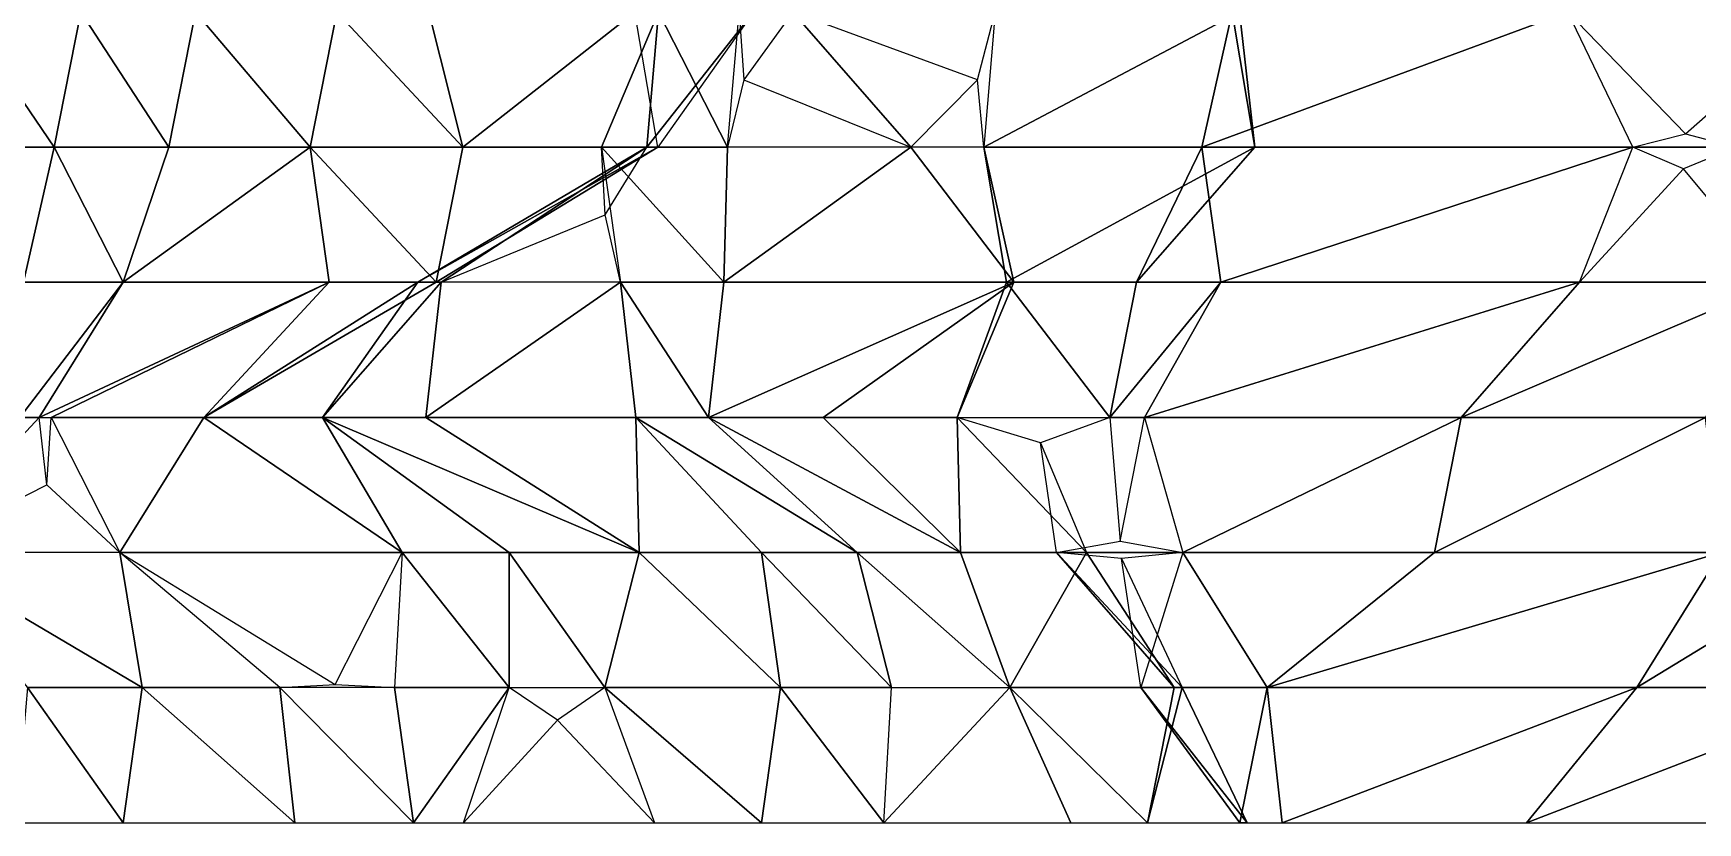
# Model space of a CAD drawing. Header units: metres. Extents: x -317 to 276, y -240 to 234.
# Drawn here: x -267.5 to -193.6, y -240 to -204.9 of the extents above; entities that cross this region are included whole.
import ezdxf

# ---------------------------------------------------------------- set-up
doc = ezdxf.new("R2010")
doc.units = ezdxf.units.M

msp = doc.modelspace()

# ---------------------------------------------------------------- linework, layer by layer
for points in [[(-270.6601, -204, -387.951), (-266.57907, -210, -392.9957), (-265.3946, -204, -390.82755), (-265.3945, -203.9999, -390.82745)], [(-270.6601, -204, -387.951), (-269.98328, -210, -386.71207), (-266.57907, -210, -392.9957), (-266.57898, -209.9999, -392.9956)], [(-265.3946, -204, -390.82755), (-266.57907, -210, -392.9957), (-261.4828, -210, -396.18198), (-261.4827, -209.9999, -396.1819)], [(-265.3946, -204, -390.82755), (-261.4828, -210, -396.18198), (-260.2983, -204, -394.01385), (-260.29822, -203.9999, -394.01376)], [(-260.2983, -204, -394.01385), (-261.4828, -210, -396.18198), (-255.20203, -210, -397.20013), (-255.20192, -209.9999, -397.20004)], [(-260.2983, -204, -394.01385), (-255.20203, -210, -397.20013), (-254.01756, -204, -395.03198), (-254.01746, -203.9999, -395.0319)], [(-254.01756, -204, -395.03198), (-255.20203, -210, -397.20013), (-248.41365, -210, -397.28906), (-248.41354, -209.9999, -397.28897)], [(-254.01756, -204, -395.03198), (-248.41365, -210, -397.28906), (-249.93652, -204, -400.0767), (-249.93642, -203.9999, -400.0766)], [(-248.41365, -210, -397.28906), (-240.77924, -204, -395.82935), (-249.93652, -204, -400.0767), (-249.93642, -203.9999, -400.0766)], [(-248.41365, -210, -397.28906), (-239.76398, -210, -393.97092), (-240.77924, -204, -395.82935), (-240.77913, -203.9999, -395.82925)], [(-240.25159, -210, -407.37848), (-242.26208, -210, -423.57364), (-239.72394, -204, -418.9276), (-239.72383, -203.9999, -418.92752)], [(-239.72394, -204, -418.9276), (-242.26208, -210, -423.57364), (-236.65817, -210, -425.83072), (-236.65807, -209.9999, -425.83063)], [(-240.25159, -210, -407.37848), (-239.72394, -204, -418.9276), (-235.51373, -204, -398.70587), (-235.51363, -203.9999, -398.70578)], [(-235.51373, -204, -398.70587), (-239.76398, -210, -393.97092), (-240.25159, -210, -407.37848), (-240.25148, -209.9999, -407.3784)], [(-239.72394, -204, -418.9276), (-236.65817, -210, -425.83072), (-236.15054, -204, -424.9015), (-236.15044, -203.9999, -424.9014)], [(-236.15054, -204, -424.9015), (-235.93976, -207, -425.61993), (-236.65817, -210, -425.83072), (-236.65807, -209.9999, -425.83063)], [(-228.51611, -210, -423.44177), (-233.7616, -204, -433.04355), (-235.93976, -207, -425.61993), (-235.93965, -206.9999, -425.61984)], [(-228.51611, -210, -423.44177), (-225.56657, -207, -429.45337), (-233.7616, -204, -433.04355), (-233.76149, -203.9999, -433.04346)], [(-224.7735, -204, -429.10593), (-225.28113, -210, -430.03516), (-225.56657, -207, -429.45337), (-225.56647, -206.9999, -429.45328)], [(-225.28113, -210, -430.03516), (-213.24728, -210, -420.52228), (-213.9241, -204, -421.76123), (-213.924, -203.9999, -421.76114)], [(-225.28113, -210, -430.03516), (-213.9241, -204, -421.76123), (-224.7735, -204, -429.10593), (-224.77339, -203.9999, -429.10583)], [(-213.24728, -210, -420.52228), (-215.59619, -210, -437.3369), (-214.24252, -204, -434.85904), (-214.24242, -203.9999, -434.85895)], [(-215.59619, -210, -437.3369), (-196.45555, -210, -414.81522), (-199.3321, -204, -420.0807), (-199.332, -203.9999, -420.0806)], [(-215.59619, -210, -437.3369), (-199.3321, -204, -420.0807), (-214.24252, -204, -434.85904), (-214.24242, -203.9999, -434.85895)], [(-213.24728, -210, -420.52228), (-214.24252, -204, -434.85904), (-213.9241, -204, -421.76123), (-213.924, -203.9999, -421.76114)], [(-199.3321, -204, -420.0807), (-194.11046, -209.4, -416.78003), (-187.97508, -204, -411.8068), (-187.97498, -203.9999, -411.8067)], [(-194.11046, -209.4, -416.78003), (-191.8669, -210, -418.9307), (-196.45555, -210, -414.81522), (-196.45544, -209.9999, -414.81512)], [(-269.98328, -210, -386.71207), (-267.93274, -216, -395.47357), (-266.57907, -210, -392.9957), (-266.57898, -209.9999, -392.9956)], [(-266.57907, -210, -392.9957), (-267.93274, -216, -395.47357), (-263.51328, -216, -399.8988), (-263.51318, -215.9999, -399.8987)], [(-266.57907, -210, -392.9957), (-263.51328, -216, -399.8988), (-261.4828, -210, -396.18198), (-261.4827, -209.9999, -396.1819)], [(-263.51328, -216, -399.8988), (-254.35599, -216, -395.65146), (-255.20203, -210, -397.20013), (-255.20192, -209.9999, -397.20004)], [(-263.51328, -216, -399.8988), (-255.20203, -210, -397.20013), (-261.4828, -210, -396.18198), (-261.4827, -209.9999, -396.1819)], [(-255.20203, -210, -397.20013), (-249.59811, -216, -399.4572), (-248.41365, -210, -397.28906), (-248.41354, -209.9999, -397.28897)], [(-255.20203, -210, -397.20013), (-254.35599, -216, -395.65146), (-249.59811, -216, -399.4572), (-249.598, -215.9999, -399.45712)], [(-249.59811, -216, -399.4572), (-250.42415, -216, -413.48422), (-239.76398, -210, -393.97092), (-239.76387, -209.9999, -393.97083)], [(-250.42415, -216, -413.48422), (-249.38889, -216, -424.10416), (-240.25159, -210, -407.37848), (-240.25148, -209.9999, -407.3784)], [(-250.42415, -216, -413.48422), (-240.25159, -210, -407.37848), (-239.76398, -210, -393.97092), (-239.76387, -209.9999, -393.97083)], [(-249.59811, -216, -399.4572), (-239.76398, -210, -393.97092), (-248.41365, -210, -397.28906), (-248.41354, -209.9999, -397.28897)], [(-240.25159, -210, -407.37848), (-249.38889, -216, -424.10416), (-242.0917, -213, -422.20117), (-242.0916, -212.9999, -422.20108)], [(-241.41603, -216, -422.02496), (-242.0917, -213, -422.20117), (-242.26208, -210, -423.57364), (-242.26198, -209.9999, -423.57355)], [(-242.26208, -210, -423.57364), (-236.82738, -216, -426.14044), (-236.65817, -210, -425.83072), (-236.65807, -209.9999, -425.83063)], [(-242.26208, -210, -423.57364), (-241.41603, -216, -422.02496), (-236.82738, -216, -426.14044), (-236.82727, -215.9999, -426.14035)], [(-236.82738, -216, -426.14044), (-223.94748, -216, -415.07892), (-228.51611, -210, -423.44177), (-228.516, -209.9999, -423.44168)], [(-236.82738, -216, -426.14044), (-228.51611, -210, -423.44177), (-236.65817, -210, -425.83072), (-236.65807, -209.9999, -425.83063)], [(-223.94748, -216, -415.07892), (-225.28113, -210, -430.03516), (-228.51611, -210, -423.44177), (-228.516, -209.9999, -423.44168)], [(-223.94748, -216, -415.07892), (-224.26587, -216, -428.17673), (-225.28113, -210, -430.03516), (-225.28102, -209.9999, -430.03506)], [(-224.26587, -216, -428.17673), (-213.24728, -210, -420.52228), (-225.28113, -210, -430.03516), (-225.28102, -209.9999, -430.03506)], [(-224.26587, -216, -428.17673), (-218.49275, -216, -430.12408), (-213.24728, -210, -420.52228), (-213.24718, -209.9999, -420.5222)], [(-218.49275, -216, -430.12408), (-214.75015, -216, -435.78824), (-215.59619, -210, -437.3369), (-215.59608, -209.9999, -437.33682)], [(-218.49275, -216, -430.12408), (-215.59619, -210, -437.3369), (-213.24728, -210, -420.52228), (-213.24718, -209.9999, -420.5222)], [(-214.75015, -216, -435.78824), (-196.45555, -210, -414.81522), (-215.59619, -210, -437.3369), (-215.59608, -209.9999, -437.33682)], [(-214.75015, -216, -435.78824), (-198.82448, -216, -419.1515), (-196.45555, -210, -414.81522), (-196.45544, -209.9999, -414.81512)], [(-191.8669, -210, -418.9307), (-194.20183, -210.95999, -416.9473), (-196.45555, -210, -414.81522), (-196.45544, -209.9999, -414.81512)], [(-194.20183, -210.95999, -416.9473), (-198.82448, -216, -419.1515), (-190.00558, -216, -415.52362), (-190.00548, -215.9999, -415.52353)], [(-268.10193, -222, -395.78333), (-267.2359, -222, -406.71298), (-263.51328, -216, -399.8988), (-263.51318, -215.9999, -399.8987)], [(-268.10193, -222, -395.78333), (-263.51328, -216, -399.8988), (-267.93274, -216, -395.47357), (-267.93265, -215.9999, -395.47348)], [(-267.2359, -222, -406.71298), (-266.70825, -222, -418.26212), (-254.35599, -216, -395.65146), (-254.35588, -215.9999, -395.65137)], [(-267.2359, -222, -406.71298), (-254.35599, -216, -395.65146), (-263.51328, -216, -399.8988), (-263.51318, -215.9999, -399.8987)], [(-254.35599, -216, -395.65146), (-266.70825, -222, -418.26212), (-259.91986, -222, -418.35104), (-259.91977, -221.9999, -418.35095)], [(-254.35599, -216, -395.65146), (-259.91986, -222, -418.35104), (-249.59811, -216, -399.4572), (-249.598, -215.9999, -399.45712)], [(-259.91986, -222, -418.35104), (-254.65437, -222, -421.2276), (-250.42415, -216, -413.48422), (-250.42404, -215.9999, -413.48413)], [(-259.91986, -222, -418.35104), (-250.42415, -216, -413.48422), (-249.59811, -216, -399.4572), (-249.598, -215.9999, -399.45712)], [(-254.65437, -222, -421.2276), (-250.0657, -222, -425.3431), (-249.38889, -216, -424.10416), (-249.38878, -215.9999, -424.10406)], [(-254.65437, -222, -421.2276), (-249.38889, -216, -424.10416), (-250.42415, -216, -413.48422), (-250.42404, -215.9999, -413.48413)], [(-250.0657, -222, -425.3431), (-240.7392, -222, -420.786), (-241.41603, -216, -422.02496), (-241.41592, -215.9999, -422.02487)], [(-250.0657, -222, -425.3431), (-241.41603, -216, -422.02496), (-249.38889, -216, -424.10416), (-249.38878, -215.9999, -424.10406)], [(-241.41603, -216, -422.02496), (-237.50421, -222, -427.3794), (-236.82738, -216, -426.14044), (-236.82727, -215.9999, -426.14035)], [(-241.41603, -216, -422.02496), (-240.7392, -222, -420.786), (-237.50421, -222, -427.3794), (-237.5041, -221.9999, -427.3793)], [(-237.50421, -222, -427.3794), (-232.40793, -222, -430.56567), (-223.94748, -216, -415.07892), (-223.94737, -215.9999, -415.07883)], [(-237.50421, -222, -427.3794), (-223.94748, -216, -415.07892), (-236.82738, -216, -426.14044), (-236.82727, -215.9999, -426.14035)], [(-223.94748, -216, -415.07892), (-232.40793, -222, -430.56567), (-226.46559, -222, -432.20328), (-226.46548, -221.9999, -432.2032)], [(-223.94748, -216, -415.07892), (-226.46559, -222, -432.20328), (-224.26587, -216, -428.17673), (-224.26576, -215.9999, -428.17664)], [(-224.26587, -216, -428.17673), (-226.46559, -222, -432.20328), (-219.67722, -222, -432.29224), (-219.67711, -221.9999, -432.29214)], [(-224.26587, -216, -428.17673), (-219.67722, -222, -432.29224), (-218.49275, -216, -430.12408), (-218.49265, -215.9999, -430.124)], [(-219.67722, -222, -432.29224), (-218.13432, -222, -441.98294), (-214.75015, -216, -435.78824), (-214.75005, -215.9999, -435.78815)], [(-219.67722, -222, -432.29224), (-214.75015, -216, -435.78824), (-218.49275, -216, -430.12408), (-218.49265, -215.9999, -430.124)], [(-218.13432, -222, -441.98294), (-204.06996, -222, -428.7533), (-198.82448, -216, -419.1515), (-198.82437, -215.9999, -419.1514)], [(-218.13432, -222, -441.98294), (-198.82448, -216, -419.1515), (-214.75015, -216, -435.78824), (-214.75005, -215.9999, -435.78815)], [(-204.06996, -222, -428.7533), (-193.22057, -222, -421.40857), (-190.00558, -216, -415.52362), (-190.00548, -215.9999, -415.52353)], [(-204.06996, -222, -428.7533), (-190.00558, -216, -415.52362), (-198.82448, -216, -419.1515), (-198.82437, -215.9999, -419.1514)], [(-268.10193, -222, -395.78333), (-272.8198, -228, -416.93423), (-267.2359, -222, -406.71298), (-267.2358, -221.9999, -406.7129)], [(-267.2359, -222, -406.71298), (-272.8198, -228, -416.93423), (-266.89447, -225, -414.18594), (-266.89438, -224.9999, -414.18585)], [(-263.66248, -228, -412.6869), (-266.89447, -225, -414.18594), (-266.70825, -222, -418.26212), (-266.70816, -221.9999, -418.26202)], [(-259.91986, -222, -418.35104), (-266.70825, -222, -418.26212), (-263.66248, -228, -412.6869), (-263.66238, -227.9999, -412.6868)], [(-259.91986, -222, -418.35104), (-263.66248, -228, -412.6869), (-251.121, -228, -402.24484), (-251.1209, -227.9999, -402.24475)], [(-254.65437, -222, -421.2276), (-259.91986, -222, -418.35104), (-251.121, -228, -402.24484), (-251.1209, -227.9999, -402.24475)], [(-240.59001, -228, -407.99792), (-250.0657, -222, -425.3431), (-254.65437, -222, -421.2276), (-254.65427, -221.9999, -421.2275)], [(-254.65437, -222, -421.2276), (-251.121, -228, -402.24484), (-246.36313, -228, -406.0506), (-246.36302, -227.9999, -406.0505)], [(-240.59001, -228, -407.99792), (-254.65437, -222, -421.2276), (-246.36313, -228, -406.0506), (-246.36302, -227.9999, -406.0505)], [(-240.7392, -222, -420.786), (-250.0657, -222, -425.3431), (-240.59001, -228, -407.99792), (-240.5899, -227.9999, -407.99783)], [(-230.90506, -228, -415.2997), (-237.50421, -222, -427.3794), (-240.7392, -222, -420.786), (-240.73909, -221.9999, -420.78592)], [(-240.7392, -222, -420.786), (-240.59001, -228, -407.99792), (-235.1553, -228, -410.56476), (-235.1552, -227.9999, -410.56467)], [(-230.90506, -228, -415.2997), (-240.7392, -222, -420.786), (-235.1553, -228, -410.56476), (-235.1552, -227.9999, -410.56467)], [(-226.3164, -228, -419.41522), (-232.40793, -222, -430.56567), (-237.50421, -222, -427.3794), (-237.5041, -221.9999, -427.3793)], [(-226.3164, -228, -419.41522), (-237.50421, -222, -427.3794), (-230.90506, -228, -415.2997), (-230.90495, -227.9999, -415.29962)], [(-226.46559, -222, -432.20328), (-232.40793, -222, -430.56567), (-226.3164, -228, -419.41522), (-226.3163, -227.9999, -419.41513)], [(-219.67722, -222, -432.29224), (-222.75415, -223.125, -431.667), (-226.46559, -222, -432.20328), (-226.46548, -221.9999, -432.2032)], [(-226.46559, -222, -432.20328), (-226.3164, -228, -419.41522), (-220.7125, -228, -421.6723), (-220.71239, -227.9999, -421.6722)], [(-219.67722, -222, -432.29224), (-219.21597, -227.5, -437.70544), (-218.13432, -222, -441.98294), (-218.13422, -221.9999, -441.98285)], [(-216.44223, -228, -438.8856), (-204.06996, -222, -428.7533), (-218.13432, -222, -441.98294), (-218.13422, -221.9999, -441.98285)], [(-216.44223, -228, -438.8856), (-205.25443, -228, -430.92142), (-204.06996, -222, -428.7533), (-204.06985, -221.9999, -428.7532)], [(-205.25443, -228, -430.92142), (-192.54373, -228, -420.16965), (-193.22057, -222, -421.40857), (-193.22046, -221.9999, -421.40848)], [(-205.25443, -228, -430.92142), (-193.22057, -222, -421.40857), (-204.06996, -222, -428.7533), (-204.06985, -221.9999, -428.7532)], [(-222.75415, -223.125, -431.667), (-220.7125, -228, -421.6723), (-222.04614, -228, -436.6285), (-222.04604, -227.9999, -436.62842)], [(-219.21597, -227.5, -437.70544), (-216.44223, -228, -438.8856), (-222.04614, -228, -436.6285), (-222.04604, -227.9999, -436.62842)], [(-272.8198, -228, -416.93423), (-267.76352, -234, -395.16385), (-262.66724, -234, -398.35013), (-262.66714, -233.9999, -398.35004)], [(-263.66248, -228, -412.6869), (-272.8198, -228, -416.93423), (-262.66724, -234, -398.35013), (-262.66714, -233.9999, -398.35004)], [(-263.66248, -228, -412.6869), (-254.08447, -233.86363, -401.41196), (-251.121, -228, -402.24484), (-251.1209, -227.9999, -402.24475)], [(-263.66248, -228, -412.6869), (-262.66724, -234, -398.35013), (-256.5557, -234, -399.678), (-256.5556, -233.9999, -399.67792)], [(-251.121, -228, -402.24484), (-251.45941, -234, -402.8643), (-246.36313, -234, -406.0506), (-246.36302, -233.9999, -406.0505)], [(-251.121, -228, -402.24484), (-246.36313, -234, -406.0506), (-246.36313, -228, -406.0506), (-246.36302, -227.9999, -406.0505)], [(-246.36313, -228, -406.0506), (-242.11288, -234, -410.78555), (-240.59001, -228, -407.99792), (-240.5899, -227.9999, -407.99783)], [(-246.36313, -228, -406.0506), (-246.36313, -234, -406.0506), (-242.11288, -234, -410.78555), (-242.11278, -233.9999, -410.78546)], [(-240.59001, -228, -407.99792), (-242.11288, -234, -410.78555), (-234.30927, -234, -409.01608), (-234.30916, -233.9999, -409.016)], [(-240.59001, -228, -407.99792), (-234.30927, -234, -409.01608), (-235.1553, -228, -410.56476), (-235.1552, -227.9999, -410.56467)], [(-235.1553, -228, -410.56476), (-229.38217, -234, -412.51212), (-230.90506, -228, -415.2997), (-230.90495, -227.9999, -415.29962)], [(-235.1553, -228, -410.56476), (-234.30927, -234, -409.01608), (-229.38217, -234, -412.51212), (-229.38206, -233.9999, -412.51202)], [(-230.90506, -228, -415.2997), (-224.11668, -234, -415.38867), (-226.3164, -228, -419.41522), (-226.3163, -227.9999, -419.41513)], [(-230.90506, -228, -415.2997), (-229.38217, -234, -412.51212), (-224.11668, -234, -415.38867), (-224.11658, -233.9999, -415.38858)], [(-220.7125, -228, -421.6723), (-226.3164, -228, -419.41522), (-224.11668, -234, -415.38867), (-224.11658, -233.9999, -415.38858)], [(-220.7125, -228, -421.6723), (-224.11668, -234, -415.38867), (-216.82068, -234, -414.5484), (-216.82057, -233.9999, -414.5483)], [(-216.82068, -234, -414.5484), (-216.46225, -234, -426.40726), (-222.04614, -228, -436.6285), (-222.04604, -227.9999, -436.62842)], [(-216.82068, -234, -414.5484), (-222.04614, -228, -436.6285), (-220.7125, -228, -421.6723), (-220.71239, -227.9999, -421.6722)], [(-216.44223, -228, -438.8856), (-219.15958, -228.27274, -437.6022), (-222.04614, -228, -436.6285), (-222.04604, -227.9999, -436.62842)], [(-219.15958, -228.27274, -437.6022), (-216.46225, -234, -426.40726), (-218.30353, -234, -442.2927), (-218.30342, -233.9999, -442.2926)], [(-216.44223, -228, -438.8856), (-218.30353, -234, -442.2927), (-212.69962, -234, -444.54977), (-212.69951, -233.9999, -444.54968)], [(-216.44223, -228, -438.8856), (-212.69962, -234, -444.54977), (-205.25443, -228, -430.92142), (-205.25432, -227.9999, -430.92133)], [(-212.69962, -234, -444.54977), (-196.26633, -234, -426.9838), (-192.54373, -228, -420.16965), (-192.54362, -227.9999, -420.16956)], [(-212.69962, -234, -444.54977), (-192.54373, -228, -420.16965), (-205.25443, -228, -430.92142), (-205.25432, -227.9999, -430.92133)], [(-196.26633, -234, -426.9838), (-185.58614, -234, -419.94885), (-186.43219, -228, -421.49753), (-186.43208, -227.9999, -421.49744)], [(-196.26633, -234, -426.9838), (-186.43219, -228, -421.49753), (-192.54373, -228, -420.16965), (-192.54362, -227.9999, -420.16956)], [(-267.76352, -234, -395.16385), (-268.27115, -240, -396.09305), (-263.51328, -240, -399.8988), (-263.51318, -239.9999, -399.8987)], [(-267.76352, -234, -395.16385), (-263.51328, -240, -399.8988), (-262.66724, -234, -398.35013), (-262.66714, -233.9999, -398.35004)], [(-262.66724, -234, -398.35013), (-263.51328, -240, -399.8988), (-255.87886, -240, -398.4391), (-255.87875, -239.9999, -398.439)], [(-262.66724, -234, -398.35013), (-255.87886, -240, -398.4391), (-256.5557, -234, -399.678), (-256.5556, -233.9999, -399.67792)], [(-254.08447, -233.86363, -401.41196), (-251.45941, -234, -402.8643), (-256.5557, -234, -399.678), (-256.5556, -233.9999, -399.67792)], [(-256.5557, -234, -399.678), (-250.61337, -240, -401.3156), (-251.45941, -234, -402.8643), (-251.4593, -233.9999, -402.8642)], [(-256.5557, -234, -399.678), (-255.87886, -240, -398.4391), (-250.61337, -240, -401.3156), (-250.61327, -239.9999, -401.31552)], [(-250.61337, -240, -401.3156), (-246.36313, -234, -406.0506), (-251.45941, -234, -402.8643), (-251.4593, -233.9999, -402.8642)], [(-250.61337, -240, -401.3156), (-248.39363, -240, -409.7674), (-246.36313, -234, -406.0506), (-246.36302, -233.9999, -406.0505)], [(-242.11288, -234, -410.78555), (-244.21771, -235.44, -408.3809), (-246.36313, -234, -406.0506), (-246.36302, -233.9999, -406.0505)], [(-242.11288, -234, -410.78555), (-235.1553, -240, -410.56476), (-234.30927, -234, -409.01608), (-234.30916, -233.9999, -409.016)], [(-242.11288, -234, -410.78555), (-239.91318, -240, -406.759), (-235.1553, -240, -410.56476), (-235.1552, -239.9999, -410.56467)], [(-234.30927, -234, -409.01608), (-235.1553, -240, -410.56476), (-229.7206, -240, -413.13156), (-229.72049, -239.9999, -413.13147)], [(-234.30927, -234, -409.01608), (-229.7206, -240, -413.13156), (-229.38217, -234, -412.51212), (-229.38206, -233.9999, -412.51202)], [(-224.11668, -234, -415.38867), (-229.7206, -240, -413.13156), (-221.40933, -240, -410.4329), (-221.40923, -239.9999, -410.4328)], [(-224.11668, -234, -415.38867), (-218.00514, -240, -416.71655), (-216.82068, -234, -414.5484), (-216.82057, -233.9999, -414.5483)], [(-224.11668, -234, -415.38867), (-221.40933, -240, -410.4329), (-218.00514, -240, -416.71655), (-218.00504, -239.9999, -416.71646)], [(-213.5857, -240, -421.14175), (-213.9041, -240, -434.23956), (-218.30353, -234, -442.2927), (-218.30342, -233.9999, -442.2926)], [(-213.5857, -240, -421.14175), (-218.30353, -234, -442.2927), (-216.46225, -234, -426.40726), (-216.46214, -233.9999, -426.40717)], [(-212.69962, -234, -444.54977), (-218.30353, -234, -442.2927), (-213.9041, -240, -434.23956), (-213.90399, -239.9999, -434.23947)], [(-218.00514, -240, -416.71655), (-213.5857, -240, -421.14175), (-216.46225, -234, -426.40726), (-216.46214, -233.9999, -426.40717)], [(-218.00514, -240, -416.71655), (-216.46225, -234, -426.40726), (-216.82068, -234, -414.5484), (-216.82057, -233.9999, -414.5483)], [(-212.69962, -234, -444.54977), (-213.9041, -240, -434.23956), (-212.02278, -240, -443.31082), (-212.02267, -239.9999, -443.31073)], [(-212.02278, -240, -443.31082), (-196.26633, -234, -426.9838), (-212.69962, -234, -444.54977), (-212.69951, -233.9999, -444.54968)], [(-212.02278, -240, -443.31082), (-201.17339, -240, -435.96613), (-196.26633, -234, -426.9838), (-196.26622, -233.9999, -426.9837)], [(-201.17339, -240, -435.96613), (-178.14095, -240, -406.3205), (-185.58614, -234, -419.94885), (-185.58603, -233.9999, -419.94876)], [(-201.17339, -240, -435.96613), (-185.58614, -234, -419.94885), (-196.26633, -234, -426.9838), (-196.26622, -233.9999, -426.9837)], [(-244.21771, -235.44, -408.3809), (-248.39363, -240, -409.7674), (-239.91318, -240, -406.759), (-239.91307, -239.9999, -406.7589)]]:
    msp.add_3dface(points)

doc.saveas('drawing.dxf')
